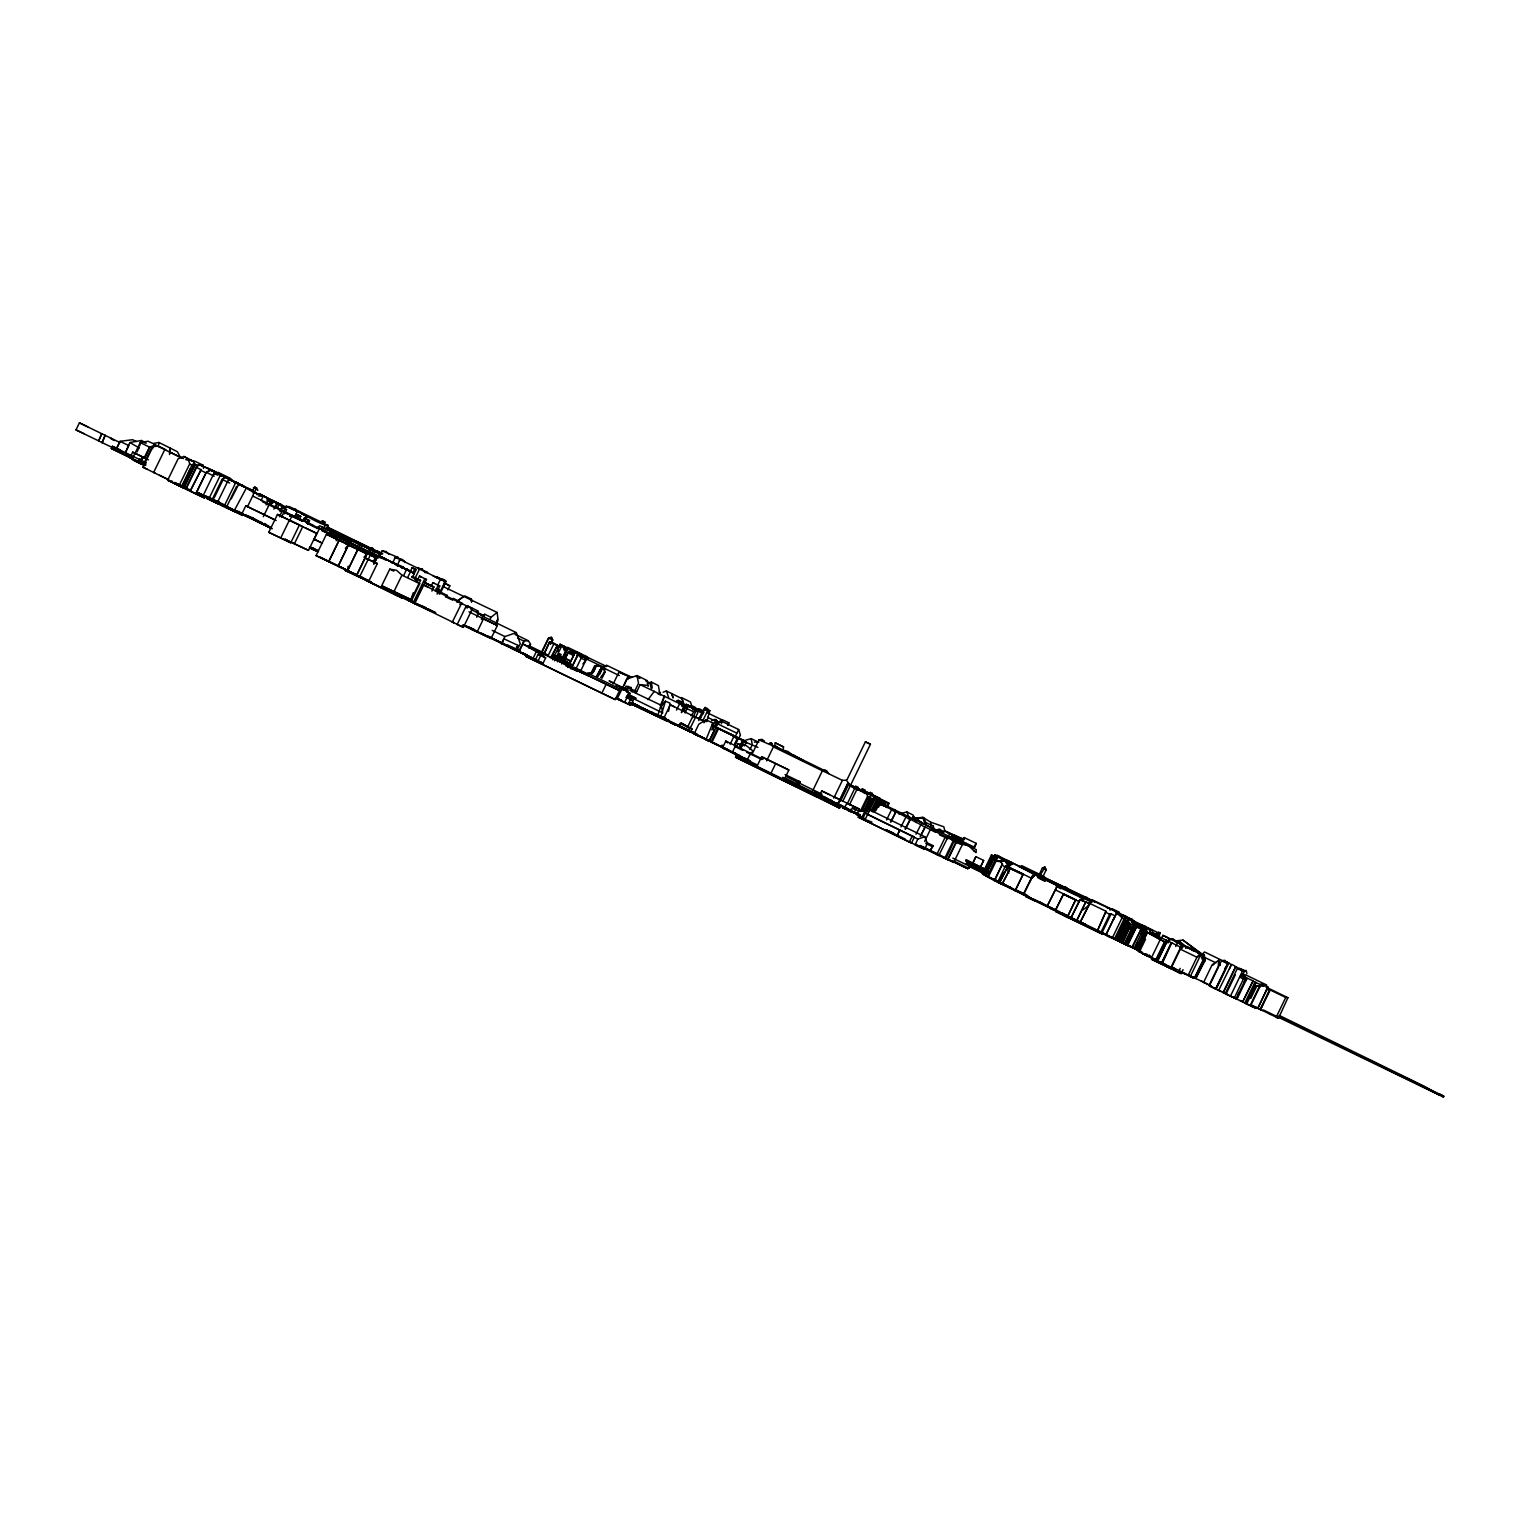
<?xml version="1.0" encoding="UTF-8"?>
<svg xmlns="http://www.w3.org/2000/svg" width="1520" height="1520" viewBox="0 0 1520 1520"><rect width="100%" height="100%" fill="white"/><g stroke="black" fill="none" stroke-linecap="round" stroke-linejoin="round"><path stroke-width="1.5" d="M622.82 689.396L627.209 690.802A2.907 1.254 21.6 0 1 627.019 691.068L627.228 690.669M169.689 452.637L169.784 447.868L158.954 442.491L152.969 443.517L148.105 441.237L140.239 442.605L131.993 459.515L144.742 465.747M1127.422 940.709L1127.308 945.326L1128.999 945.991M559.303 657.818L559.417 653.733L561.184 654.588M169.537 454.575L169.784 447.868L177.403 451.763L180.158 456.931L183.502 458.584M1202.814 959.424L1202.985 954.066L1199.299 953.23L1202.966 960.488L1194.53 977.892L1204.695 959.329L1205.037 960.507L1195.518 978.291M1243.474 978.994L1243.626 974.662L1242.182 973.978L1239.655 977.113L1243.474 978.994L1246.761 978.804L1236.976 999.172L1236.045 998.754L1245.507 979.469L1243.911 978.101L1234.316 997.918L1236.938 999.115L1238.781 992.807M356.402 546.079L349.315 542.678L351.918 540.398L363.717 546.003L328.225 527.782M1137.625 925.205L1137.283 924.768M1007.57 863.968L1007.836 860.491L1007.703 863.113M1242.03 976.486L1242.182 973.978M370.652 553.356L370.937 548.777L362.273 544.426M1218.66 960.374L1218.261 966.454L1209.236 985.074L1203.631 982.338L1212.162 964.725L1218.66 960.374L1220.237 965.447M707.978 710.961L707.845 708.795L705.109 707.446L700.359 718.979M1035.139 874.931L1009.755 861.536M857.717 789.716L857.926 787.322L855.779 786.277L847.362 803.624M721.506 723.672L721.924 719.834L707.37 712.785M1089.384 903.469L1080.169 899.859L1070.897 918.023L1079.789 899.688L1089.384 903.469L1080.15 922.526L1083.57 924.065L1079.998 922.45L1092.006 899.688L1117.371 911.981L1117.105 914.28M862.41 790.267L864.766 791.407L865.184 793.649M715.635 723.634L715.939 721.392L707.541 717.326M557.935 651.662L558.505 647.406L561.545 645.278L563.217 645.962L559.778 644.822L561.545 645.278M165.205 449.388L158.403 446.101L158.954 442.491M975.897 852.587L976.315 849.68L962.825 843.087L964.839 844.075M351.443 572.375L347.453 570.551L348.175 566.162M594.358 670.244L594.738 665.665L590.976 673.379M668.553 711.303L670.073 703.228L665.437 701.176L660.402 707.446M774.706 745.731L775.238 742.824L783.617 746.89L783.066 749.778M1010.648 865.602L1011.18 862.961M1199.926 953.781L1198.9 958.664L1190.464 976.087L1188.26 975.099L1196.924 957.239L1199.926 953.781L1183.396 945.782L1180.318 949.164L1171.692 966.986L1190.464 976.087M1011.047 862.657L1010.819 863.683L1009.983 861.821L1000.445 857.375M1158.905 937.517L1160.083 932.653L1155.295 933.736L1152.863 932.539L1151.818 929.955L1144.598 927.371M665.437 701.176L660.63 717.174L657.609 715.749L661.181 705.28L629.983 690.403L630.914 687.42L623.903 689.7M953.724 834.917L953.192 836.893L974.795 847.4L976.163 843.353L964.25 837.577L963.604 839.914L953.724 834.917L951.691 839.116M392.065 562.02L395.808 563.73M212.078 499.757L222.034 479.351L225.093 477.261L238.545 483.417L235.866 482.277M706.173 710.068L706.477 708.985L709.84 710.619L706.743 721.715M1287.915 997.728L1278.472 1018.286L1276.154 1017.279L1285.749 997.462L1287.915 997.728L1266.008 987.088M661.428 706.173L664.544 695.685L660.307 705.641M712.785 723.026L705.983 739.727L709.023 741.152L713.735 731.462L712.785 723.026L706.002 719.796L698.801 724.204L694.108 733.894L709.023 741.152M576.84 656.602L577.771 653.581L573.933 651.206L568.309 652.422L575.168 652.422L578.151 653.885L574.522 652.84L576.232 651.776L581.229 654.227L583.072 657.324M990.717 865.146L995.22 854.848L1008.482 861.384M139.65 445.949L141.379 440.496L143.887 441.731M1127.764 945.478L994.46 880.631L1002.421 863.949L1000.388 861.631L996.018 861.156L1004.549 860.244L1009.109 865.583M855.019 788.576L855.779 786.277M413.25 592.781L410.286 601.445L420.546 580.374L412.452 576.441M1201.693 955.016L1202.225 953.667M1266.426 990.489L1267.851 986.879L1262.398 984.162L1259.149 986.955L1250.561 1004.682L1278.472 1018.286M1194.036 951.083L1194.606 949.677C1189.476 945.421 1192.288 953.192 1194.606 949.677M624.397 684.874L626.81 679.022L637.051 675.545L647.14 680.542L648.204 686.318M1141.007 934.458L1142.698 930.392L1145.092 930.962L1145.909 933.223L1137.796 949.981L1131.944 947.302L1141.577 928.264L1134.794 924.958M1026.817 896.097L1028.375 896.667L985.435 875.463L995.22 854.848M231.154 498.921L238.849 484.044L245.005 486.761L228.646 479.408L217.436 502.417M1229.566 968.601L1231.371 964.573C1231.504 963.509 1239.921 969.893 1244.728 970.843L1246.134 970.425L1246.894 973.617M1197.874 953.059L1198.406 951.919M728.859 722.855L727.795 725.154L728.859 722.855L723.387 720.176L720.784 721.753M1113.134 920.246L1117.371 911.981M305.121 520.353L306.983 516.382L298.718 511.993M1079.295 901.664L1063.297 894.14L1055.393 910.442L1063.772 893.893L1075.723 899.726L1067.648 916.408L1075.723 899.726M1079.352 897.028L1083.627 898.928L1079.409 896.895M1105.99 911.259L1097.345 930.981L1105.99 911.259L1089.327 903.165M1111.139 913.919L1109.695 914.299L1100.803 932.653L1101.829 933.147L1111.139 913.919L1115.129 915.952L1105.838 935.123L1108.08 935.921L1104.66 934.344M1105.781 935.104L1116.554 912.874L1125.617 920.816L1116.269 940.101L1107.985 936.168M1112.184 938.239L1122.52 916.902L1122.235 914.603L1126.206 916.617L1128.6 922.982L1119.594 941.564L1118.701 941.127M1114.331 939.189L1124.249 918.726M1115.129 939.588L1124.724 919.79M1115.737 939.835L1125.37 919.98L1128.163 923.419L1119.404 941.507L1116.269 940.101M1117.428 940.595L1126.776 921.272M1127.346 922.564L1118.378 941.051L1120.05 941.754M1128.6 922.982L1119.404 941.507M1130.5 929.062L1133.179 925.243L1131.811 920.398L1127.688 918.365L1129.113 923.381L1120.05 942.058L1124.724 944.167L1134.547 923.894L1133.54 920.531L1115.528 911.81M1121.57 942.742L1130.519 924.008L1129.113 923.381M1121.798 942.856L1130.557 924.179M1124.135 943.901L1134.091 923.343L1131.089 921.899M1134.547 923.894L1135.098 925.11L1125.636 944.604L1127.365 945.269L1136.58 926.725L1127.517 945.421L1125.94 944.718L1135.44 925.11L1136.466 926.44L1133.54 920.531M1126.776 944.984L1135.44 925.11M1132.286 947.454L1141.577 928.264M1142.698 930.392L1143.705 930.886L1144.883 928.454L1143.135 926.364L1123.109 916.408M1138.271 942.723L1135.326 948.822L1136.504 949.411L1145.187 931.494L1142.945 929.879L1134.053 948.252L1136.504 949.411M1135.554 948.974L1144.237 931.019L1142.964 929.898L1143.933 930.43M1136.238 949.24L1145.092 930.962M1144.104 937.992L1138.024 950.57L1139.012 951.026M1138.423 950.266L1137.302 949.715L1138.423 950.266L1146.536 933.489L1146.099 931.532L1147.049 931.931L1145.472 926.611L1133.103 922.431L1134.129 922.944M1166.809 940.462L1157.005 960.678L1173.706 968.696L1138.385 951.33L1147.505 932.501L1164.529 941.754L1155.846 959.709L1151.457 957.733L1160.216 939.645L1147.505 932.501M1138.385 951.33L1139.449 951.824L1145.51 939.284M1150.754 933.337L1154.231 935.94L1155.295 933.736M1160.957 939.322L1162.876 935.351L1192.668 949.829L1189.875 948.442M1156.169 960.336L1165.992 940.063L1167.455 940.785L1157.67 960.963L1142.717 953.743L1144.655 954.617M1157.48 960.906L1167.284 940.69M1167.759 942.628L1169.678 938.657L1168.139 942.818M1161.641 962.939L1171.445 942.704L1161.641 962.939L1163.37 963.642M1162.363 963.281L1171.654 942.837M1174.542 941.032L1182.959 940.101L1201.028 953.249M1175.739 946.504L1177.677 942.533M1179.9 948.518L1182.028 944.642L1170.913 967.461M1185.733 948.442L1186.759 946.333L1191.395 948.708M1180.204 968.373L1178.285 972.363L1181.135 973.636L1183.054 969.665M1194.72 977.949L1203.631 959.557L1204.733 960.317L1195.936 978.481L1194.72 977.949L1195.936 978.481M1253.411 1007.171L1209.331 985.834L1221.491 960.735L1223.942 960.507L1228.73 963.072L1216.133 989.083L1213.872 988L1215.696 988.912L1228.065 963.376L1226.336 962.274L1228.73 963.072M1221.282 991.477L1218.679 990.356L1231.371 964.573L1223.942 960.507M1228.065 963.376L1215.696 988.912M1235.513 966.853L1223.087 992.522L1232.112 996.892M1223.315 992.617L1235.855 966.739M1239.598 968.468L1240.909 969.304L1237.356 968.544L1225.215 993.605L1228.407 995.106L1227.02 994.422M1226.07 993.985L1235.361 974.776M1235.019 998.184L1230.44 996.151L1242.524 971.052L1244.804 970.691L1241.821 976.847M1242.638 1001.908L1253.05 980.894L1242.638 1001.908L1243.569 1002.364M1264.013 986.138L1254.912 982.148L1244.823 1002.991L1251.644 1006.164M1245.773 1003.447L1255.919 982.471M1245.982 1003.542L1256.204 982.395M1262.189 984.808L1261.296 983.706L1263.842 985.644L1255.501 985.758L1246.685 1003.96L1248.585 1004.834M1250.789 998.393L1256.679 986.214L1255.501 985.758M1260.954 1007.456L1269.941 990.261L1260.555 1009.66L1250.941 1005.1L1260.878 984.561L1258.237 986.043M1257.743 1008.425L1267.186 988.912L1269.941 990.261M289.579 516.002L290.016 515.09L300.466 520.144M323.323 529.15L325.242 525.179L328.301 525.483L326.287 529.587M316.046 555.598L326.439 534.242L367.099 554.002L356.877 575.035L316.046 555.598L344.679 569.088M327.921 534.565L328.453 533.52L327.541 534.375M330.961 536.123L332.994 531.981L334.21 532.741M334.951 538.061L336.965 533.9L338.2 534.679M336.224 540.702L338.143 536.769L382.584 558.353L356.877 545.927M328.567 561.716L338.979 540.322L342.095 541.671M328.738 561.792L339.131 540.417M340.784 540.949L342.798 536.807L347.32 539.011M347.453 570.551L338.124 566.257L348.403 544.92L345.363 548.226M338.181 566.143L348.517 544.92M358.169 546.972L360.791 544.692L363.318 545.813M363.926 557.213L366.947 553.926L356.706 574.959L347.491 570.722L357.732 549.423M347.567 570.76L357.903 549.537L360.696 550.753M360.544 548.131L363.356 545.091M367.669 553.128L370.937 548.777M376.048 552.805L374.205 551.912L372.989 548.511L371.982 548.017L371.089 549.822L375.858 552.14L355.718 542.241M373.236 561.754L375.307 557.479L370.329 555.066L359.746 576.536L368.942 580.773L377.34 563.54L365.218 557.878M373.654 563.844L378.005 555.788M374.015 564.015L378.252 555.275L414.333 573.648L406.771 569.012L403.693 575.415M378.252 555.275L393.395 563.255M378.689 557.973L382.147 550.886L385.985 551.494L388.949 554.325M392.255 563.293L391.438 561.564M381.691 585.751L389.766 569.164L396.549 570.304L401.945 575.168L419.71 583.699L411.806 599.982L381.691 585.751L411.806 599.982M392.863 562.4L395.352 557.289L398.373 557.498L382.147 550.886M397.537 564.623L400.007 559.531L402.99 559.778L395.352 557.289L394.801 558.448M402.458 567.682L403.864 567.549M393.889 591.717L401.945 575.168M407.645 570.171L406.752 569.107L410.305 571.482M410.229 571.653L412.129 567.739L416.081 569.677L412.338 577.733M407.759 577.334L410.837 570.988M412.832 572.926L414.751 569.012L416.081 569.677M415.169 578.075L419.558 569.031L422.351 569.145L423.966 571.273M414.713 603.573L426.436 579.481L419.463 576.08L417.677 579.785L412.053 577.068M425.087 572.641L427.633 572.432L424.213 571.121L425.505 571.767M425.98 572.261L424.099 571.349L426.227 571.748M413.934 603.345L422.997 584.706L428.013 587.138M425.182 583.433L431.11 586.321L432.858 582.654L439.755 585.998L436.848 591.945M431.889 591.109L433.903 586.967L424.08 582.198M437.57 585.314L440.553 579.177L443.365 579.31L445.113 581.495L399.988 559.569M435.309 591.185L438.197 585.238L439.755 585.998M437.076 594.092L439.299 589.532L436.601 588.696M439.09 593.883L445.322 581.115L436.753 576.973L446.044 581.476L439.926 594.016M447.849 589.893L449.844 585.827L446.538 584.136M446.348 597.17L447.203 595.403L439.983 591.869M452.542 600.191L453.378 598.462L457.843 600.628L463.638 596.467L457.634 601.027L461.738 603.003L452.314 622.117L453.587 622.744M456.988 602.357L457.843 600.628M467.153 608.057L468.084 606.157L478.458 611.192L476.615 612.655L482.923 615.733L484.766 614.289L490.998 617.31L497.116 612.446L442.738 586.34M472.435 608.722L466.298 605.758L457.178 624.492L463.372 627.342L472.435 608.722L422.997 584.706M476.729 617.215L478.648 613.263L483.322 615.505L481.403 619.438M483.854 616.189L484.766 614.289M476.995 632.187L483.474 618.887L497.363 625.518L491.017 638.59L462.479 625.1M490.067 619.21L490.998 617.31M496.394 622.25L497.971 619.02L497.116 612.446M496.242 624.777L497.629 619.381M516.705 650.883L520.277 643.777L516.325 632.643L504.887 636.557L501.467 643.606L516.914 650.674M501.999 643.853L503.823 638.78L517.997 645.392L515.679 650.142M511.879 648.66L531.183 657.4L463.486 625.062M515.166 649.876L517.997 645.392M528.808 648.052L530.651 644.271L528.333 640.737L523.925 641.06L519.308 650.579M524.191 641.193L518.966 651.871L526.243 655.196M521.949 652.859L524.495 654.702L521.474 652.764M529.53 645.886L529.815 644.86M527.687 656.298L531.183 657.4M531.297 647.9L522.804 643.986L536.313 651.662L532.912 658.673L543.077 663.214L545.661 657.875L543.077 656.621M538.08 654.284L535.477 659.642L538.099 660.934L540.702 655.576L538.08 654.284L545.661 657.875M540.797 653.771L548.473 638.001L551.418 637.336L552.729 640.072L550.81 644.005M542.089 651.947L548.796 638.153L551.418 637.355L552.729 640.072L548.796 638.153M543.552 654.379L549.613 641.953L552.976 642.713L557.46 645.183L551.912 656.602M544.958 652.498L549.613 641.953M550.468 643.834L552.387 639.901M547.751 656.431L553.907 643.777M550.487 657.78L557.46 645.183M553.261 656.089C558.296 654.873 565.573 662.549 571.102 664.259L570.627 665.247L553.261 656.089L570.627 665.247M552.482 659.813L560.063 644.195L567.644 649.059L563.521 657.552M554.515 660.839L561.811 645.81L565.687 650.902L561.659 659.186M557.365 661.808L560.196 655.994L570.456 660.991L560.196 655.994M559.132 658.939L559.607 657.97L564.737 660.212L571.102 664.259M560.063 644.195L565.022 647.824L563.958 649.99L565.687 650.902M561.051 660.231L561.526 659.243M562.438 659.414L567.492 649.021L563.502 645.772L567.644 649.059M562.723 660.649L563.217 659.661M561.716 663.993L564.547 658.16M564.908 658.293L568.613 651.795L574.161 654.474L567.625 666.786M564.3 660.649L568.613 651.795M566.276 662.815L566.751 661.808M567.853 667.451L575.168 652.422L573.933 651.206M570.874 668.857L578.341 653.486L576.232 651.776M571.349 668.515L578.075 654.664L584.687 657.191L585.789 660.421L580.887 670.491M575.263 670.301L581.153 658.179L578.075 654.664L584.687 657.191M591.413 673.569L595.156 665.855M592.382 673.607L596.315 665.532L600.419 665.95L594.738 665.665M593.693 671.745L596.315 665.532M596.505 676.21L601.863 667.033L598.557 672.486M597.246 676.552L602.091 666.539L606.632 666.501L587.271 657.134L582.692 657.134M598.12 676.248L601.92 668.439L604.238 668.42L604.922 672.22L602.072 678.11M599.583 674.557L602.946 667.641L606.499 665.19L631.123 677.103M601.502 677.806L604.371 671.897L604.238 668.42M601.692 693.462L606.119 684.361L619.533 690.631L615.182 699.58L525.673 656.355L526.908 656.925M613.244 683.848L618.944 672.125L629.299 676.533L618.944 672.125M621.661 689.719L617.139 699.01L624.587 702.411L629.071 693.196L626.601 689.092L621.661 689.719L587.423 673.056L592.515 672.505M622.668 687.572L628.026 676.514M624.074 689.985L625.822 686.394L628.805 686.489L631.294 689.168M628.14 694.26L626.791 697.034L632.947 700.72L630.724 705.318L616.151 698.212L630.724 705.318M627.722 697.965L629.983 693.31L626.658 691.657M628.273 704.045L630.743 698.972M634.562 691.429L638.514 683.316L637.051 675.545M636.082 693.006L640.129 684.665L647.957 685.425M628.558 696.141L635.284 699.295L635.816 698.174L627.931 694.222M658.958 693.424L660.554 694.583L657.989 693.918M674.424 706.819L670.282 704.824L663.613 718.542L671.308 722.228M665.171 718.067L655.937 714.628M666.368 718.694L643.663 708.567L645.525 709.46M668.724 719.796L665.931 719.587M676.533 710.087L679.611 703.741L678.186 699.998M681.302 712.386L684.342 706.135L679.535 700.72M681.644 712.614L683.905 706.591L683.601 710.524L685.349 711.398L681.91 702.24L676.666 700.606M683.145 711.075L685.007 707.237L680.675 701.784L687.154 708.301L685.14 712.994M688.902 706.876L689.32 706.021L686.071 707.693L688.218 705.831L696.312 710.448L688.218 705.831M678.585 726.199L681.169 722.988L692.018 729.049L690.555 732.032L678.585 726.199L690.954 732.127L687.857 730.645M691.011 715.787L695.609 709.422M687.287 727.681L693.025 715.882L695.552 717.098M692.797 717.668L696.768 709.498L686.318 704.387L696.768 709.498L697.718 712.994L689.833 728.878M687.781 730.721L690.403 727.51M698.516 719.302L705.109 707.446M698.744 720.575L704.235 709.251L706.477 708.985M703.019 720.309L707.598 710.866L709.84 710.619M711.778 729.904L713.716 725.914M713.621 727.795L716.832 721.202L715.084 719.416L711.664 720.689M715.312 726.978L717.858 721.715L715.084 719.416M709.308 740.981L717.744 723.9L721.278 721.088L738.663 729.524L740.411 735.11M718.485 728.783L711.835 742.482L716.756 744.667M757.53 765.111L722.475 747.935L725.819 741.038L762.926 759.316M730.626 734.084L733.723 736.44L732.26 734.863M730.189 744.173L733.989 736.307L738.359 738.416L734.559 746.244M736.345 738.055L734.901 737.352L738.663 729.524M734.749 743.698L737.542 737.96M735.148 743.907L737.941 738.15M738.435 739.195L740.411 735.148M735.547 745.674L736.554 746.795L735.509 745.769L732.146 752.685L749.322 760.513M736.022 747.555L737.827 743.85L746.035 745.427L753.445 751.317M739.898 746.149L742.672 740.43L715.958 727.301L719.226 729.239L717.649 728.479M740.278 746.339L743.052 740.62L746.168 742.121L744.325 745.921M742.254 744.933L744.097 741.133M740.582 748.923L742.748 744.819M749.987 749.512L752.324 744.705L751.146 738.625L742.786 741.019M746.757 759.582L748.885 760.703M750.595 753.027L747.194 760.038L749.873 761.292M748.03 760.304L710.961 741.836L717.535 728.27L738.359 738.416M750.785 754.623L752.742 750.975M752.21 753.844L758.993 739.898L762.014 739.328L764.446 741.171M756.732 766.821L761.634 756.751L774.82 763.116L788.842 769.994L783.94 780.121L756.732 766.821L783.94 780.121M766.612 760.874L773.414 746.89L776.454 746.32L779.209 748.866M770.716 773.794L775.637 763.629L761.634 756.751M800.109 781.85L797.848 780.805L796.347 783.883L798.627 784.928L800.109 781.85L785.08 774.554M825.398 770.146L822.377 770.792L811.68 792.832L817.494 795.473M828.856 799.444L814.511 792.262L828.913 799.311M815.822 793.041L814.435 792.395M817.627 795.891L840.123 806.987L839.572 808.146L782.382 778.62M829.521 794.618L821.731 790.951L819.451 795.644L827.26 799.254M833.777 798.133L842.403 780.368L846.336 780.14L848.958 783.75L840.465 801.268M847.115 779.532L865.412 741.817L870.447 744.268L842.992 800.831M848.046 782.667L837.406 804.631L838.565 805.182M837.691 804.764L848.35 782.819M842.897 807.918L844.569 806.493L845.006 808.887L842.897 807.918L850.649 811.661L852.416 808.013L859.902 811.566M849.452 804.802L857.926 787.322M863.968 793.06L865.241 790.191L862.429 788.823L861.612 790.514L859.332 790.324L856.368 788.918M865.412 818.919L856.881 814.739L858.971 810.426L868.889 811.756M860.833 810.255L867.54 796.442L866.495 791.73L856.957 789.336L858.439 790.077M868.794 793.915L870.105 794.257M866.723 793.82L869.402 794.2L870.276 792.414L872.366 793.44L870.903 796.461M862.049 810.711L868.889 796.613L867.54 796.442M863.607 811.3L869.668 798.817L868.889 796.613M864.367 811.699L870.295 797.582L873.088 800.641L869.098 808.868M863.132 817.798L861.992 817.209L864.766 811.471L866.229 811.395L862.448 819.185L911.449 843.144L914.394 837.064L865.374 813.162M865.906 810.198L871.644 798.38M867.217 810.445L872.252 800.09M868.205 808.868L872.974 799.045L874.456 799.805L873.43 795.15L867.749 793.725M868.756 811.547L875.482 797.696L873.012 794.903L866.229 793.516M864.747 820.306L868.851 811.718M873.829 796.309L889.01 803.339L886.977 807.557M870.998 810.768L876.983 798.437L875.482 797.696M872.119 811.509L877.99 799.406L876.983 798.437M872.917 811.889L878.294 799.064L881.41 801.154L878.503 807.158M874.551 809.932L879.529 799.691M874.418 811.604L877.154 805.942L883.253 804.251L963.699 843.505M875.786 810.787L880.821 800.337L882.322 801.078L879.871 798.285L866.495 791.73M880.346 805.144L882.721 800.242L871.587 794.846L878.351 798.19M882.056 805.163L884.108 800.926L882.721 800.242M883.12 805.676L885.172 801.439L884.108 800.926M884.051 806.132L885.248 801.496L888.573 803.13L886.521 807.348M884.431 806.322L886.483 802.104M885.818 807.006L888.573 803.13M886.616 819.869L891.594 809.609L881.676 804.46M890.568 821.807L895.907 811.851L905.958 817.019L900.98 826.88M890.986 821.997L895.907 811.851M905.046 828.875L910.309 819.242L920.854 824.733L916.009 834.214M905.521 829.103L910.309 819.242M909.283 842.156L912.247 836.057L914.394 837.064M924.882 836.779L917.871 839.04L915.021 844.892L924.578 849.262L927.39 843.486L924.882 836.779L868.319 809.191L862.885 810.768M920.208 836.266L925.205 826.918L935.465 832.219M920.588 836.437L925.205 826.918M924.597 841.453L930.544 829.217L960.279 843.733A15.979 7.904 17.4 0 1 958.721 843.467M933.223 845.709L930.221 850.383L933.223 845.709L926.307 842.346M956.517 836.741L944.585 830.794L949.582 833.758L938.828 855.551L915.572 844.17M949.62 836.893L955.586 836.703M949.848 837.007L951.52 836.304L950.912 837.52M952.774 838.432L953.895 836.114M953.002 838.527L954.484 836.323M944.756 858.268L953.572 840.123L945.516 836.532L936.776 854.544L953.724 862.391L962.426 844.455L954.522 840.94M947.473 859.522L956.574 840.75L954.693 839.838L945.896 858.724M956.669 841.662L947.91 859.731L942.723 857.28M961.343 838.812C940.538 829.863 965.732 840.351 960.013 838.717M966.188 859.921L965.675 861.004L985.549 870.789L969.076 862.752L969.589 861.688L966.188 859.921L986.081 869.725L969.589 861.688M966.473 863.303L966.986 862.239L989.501 872.385L988.988 873.449L966.473 863.303L988.988 873.449M969.646 864.861L970.159 863.797M969.798 866.419L968.734 868.243L969.798 866.419L952.831 858.135M971.85 864.918L975.859 856.653L983.649 860.434L979.64 868.718L977.094 867.464M972.154 865.089L975.859 856.653M983.345 869.934L983.877 868.851M1000.445 883.253L982.376 873.658L991.42 855.019L992.864 855.665L984.732 872.461M984.371 875.159L994.84 854.943M995.049 855.057L985.435 875.463M1007.475 861.232L997.31 855.399L987.088 876.489L994.46 880.631L1002.421 863.949M988.171 877.306L998.545 855.95M1023.264 874L1015.151 890.739L1023.264 874L1005.423 866.115L997.633 882.189L1005.328 885.818M998.621 882.645L1003.447 872.689M1002.174 864.728L1004.834 867.312L1006.772 865.792M1007.912 866.495L999.305 883.006L1007.912 866.495L1010.553 867.825L1002.003 884.317L1009.527 869.915M1023.511 894.824L1031.643 878.18L1035.177 874.874L1091.911 902.367M1038.768 874.855L1033.011 871.891L1038.768 874.855L1038.198 876.052L1041.865 875.653L1042.131 879.149M1039.262 874.475L1042.359 868.072L1044.658 866.989L1046.159 869.896L1043.062 876.299M1040.25 874.931L1045.133 867.236M116.679 449.654L76 429.894L79.439 422.845L87.761 426.854M110.428 438.349L114.475 440.515L110.542 437.95M145.293 465.082L111.302 448.514L112.385 446.272L120.175 449.958M116.128 449.464L120.004 441.313L132.601 439.717L136.325 441.522M116.109 449.483L119.567 442.396M125.894 451.706L128.858 445.607L120.061 441.37M145.787 465.348L130.017 457.653L132.715 452.143L146.262 458.641M136.99 451.953L139.08 447.754M138.643 461.586L139.84 459.135L141.246 459.819L138.928 461.738M142.614 456.874L139.954 462.346L130.017 457.653M141.702 462.498L145.806 464.322M144.324 457.672L149.492 447.089L153.482 446.671M144.647 457.824L149.796 447.241L158.46 445.93M151.202 448.362L143.507 464.17L140.391 462.707L143.07 457.197L146.186 458.679M168.606 479.807L142.918 467.191L154.014 444.429L182.096 458.109M190.209 468.73L181.374 486.875L183.369 487.806L194.104 465.766L192.166 464.683L181.963 487.16L167.656 480.244L178.106 458.793L183.882 456.456L193.952 461.719L194.997 465.519L183.996 488.091L182.951 487.597L193.933 465.025L194.997 465.519M179.037 485.792L189.696 463.942L188.176 458.85L183.882 456.456M199.386 464.664L214.833 471.485L199.386 464.664L196.156 467.343L185.649 488.908L192.945 492.328M203.49 468.445L203.167 465.234L197.562 465.367L186.01 489.079L174.211 483.303M167.656 480.244L204.725 498.104L190.171 491.131L201.115 469.661L196.156 467.343M201.115 469.661L190.171 491.131M195.7 493.829L205.922 472.853L210.121 469.851M247.456 506.768L253.46 494.437L253.099 490.675L246.506 487.749L234.251 510.625L196.783 492.043L206.378 472.359L210.729 470.231L230.603 479.427L210.729 470.231M224.447 505.742L203.281 495.292L213.902 473.499L224.656 476.425L214.092 498.085M209.171 498.161L220.723 474.468M235.999 482.03L224.352 505.818L226.974 506.939M236.626 486.362L226.613 506.882L233.605 510.188M251.503 491.492L254.942 487.046L257.659 490.105L254.942 487.046M273.79 519.213L245.784 505.78L241.813 513.912L265.335 525.046M253.783 493.468L255.835 489.231M261.117 500.422L263.074 496.394L251.427 490.599M266.095 504.868L268.147 500.631L272.726 502.854L268.147 500.631M268.337 505.97L270.408 501.733M263.302 516.724L269.439 504.127L285.209 511.879M271.377 502.246L272.289 500.365L281.01 504.564L276.773 503.291L273.923 509.162M275.614 507.566L277.514 503.652L287.014 507.338M277.305 508.193L279.224 504.26L281.713 504.773M291.061 521.018L299.383 525.065L290.757 542.792L268.774 532.304L277.476 514.425L302.746 526.642L294.367 543.837L291.042 542.203M280.326 509.77L282.72 505.951L280.003 511.575M279.414 516.743L282.454 510.492M284.088 510.283L286.007 506.331C299.649 510.72 311.467 520.296 325.242 525.179M281.447 517.256L284.278 511.423L325.755 531.525L319.466 528.466M284.506 513.893L286.558 509.675L282.074 507.319L286.558 509.675M289.902 516.154L290.339 515.242L294.804 517.066M280.649 538.099L289.37 520.22L316.768 533.425L308.503 550.392L294.367 543.837M289.446 521.132L292.296 515.28L301.207 519.631M294.348 517.579L297.236 511.613M295.317 517.617L290.358 515.204L294.69 517.332L296.21 514.197L300.751 516.42L299.25 519.498L301.929 520.847L299.25 519.498M296.97 518.396L298.281 519.061L296.951 518.434L298.471 515.299M302.746 521.208L304.247 518.13L309.51 520.676L307.99 523.773L306.679 523.127L308.199 520.03L309.51 520.676M307.211 523.412L308.446 523.887M312.436 525.825L313.69 526.528M313.747 540.227L319.58 528.257L339.777 538.061M1267.851 986.879L1257.838 1008.216M399.456 560.671L400.102 559.569M973.617 847.4L976.163 843.353M917.7 818.539L923.837 817.817L912.532 818.482L922.849 817.323L930.639 822.13L943.863 826.823L944.832 830.927L944.129 832.029L940.006 829.597M1157.499 936.605L1160.083 932.653M1158.791 932.026L1156.15 935.978L1158.677 933.014L1132.533 920.36M703.95 722.76L706.002 719.796M1201.161 966.074L1205.037 960.507L1204.296 954.712L1202.985 954.066M962.597 839.914L964.25 837.577M1224.664 968.601L1228.673 963.186M555.351 659.129L559.417 653.733M564.718 653.068L567.511 649.363L564.034 647.33L576.327 653.277M648.014 699.637L654.36 691.258M242.668 485.735L243.903 486.761L235.771 482.695M304.209 519.916L307.287 516.534L305.349 520.524L307.23 516.572L301.853 513.912M1243.854 982.395L1246.761 978.804L1243.626 974.662M582.882 663.974L585.789 660.421L581.153 658.179M1008.406 861.232L1007 862.923L1008.767 861.099M600.609 677.388L604.922 672.22M1009.147 862.79L1009.983 861.821M1063.734 893.988L1055.583 889.979M1259.605 987.183L1262.398 984.162M869.953 795.986L872.366 793.44M685.862 708.13L687.61 706.363M1201.674 954.826L1204.562 951.976L1225.025 961.875M905.958 817.019L909.606 819.47M1035.158 874.836L1031.529 878.275L1006.658 866.039L1011.902 863.569M712.367 724.736L715.939 721.392M860.662 790.438L862.429 788.823M366.415 547.485L380.589 554.306L378.157 553.071M347.643 542.887L350.246 540.759M376.067 551.342L372.951 553.945L370.595 553.451M316.635 528.2L319.694 525.749L343.444 537.111M891.594 809.609L895.261 812.098M988.152 876.736L992.066 878.389M459.819 604.466L461.738 603.003M1082.012 898.757L1084.558 896.838L1087.237 897.579L1087.75 899.365L1042.207 877.268L1038.274 877.743M466.184 607.582L468.084 606.157M868.11 794.01L870.276 792.414M920.854 824.733L924.616 827.184M1009.109 863.075L1010.591 861.973L1012.377 864.386L1011.047 862.999M1082.525 910.081L1088.149 906.034M447.203 595.403L445.417 596.676L451.554 599.678L453.378 598.462M721.924 719.834L717.212 723.045M579.595 655.215L581.571 656.184L579.918 655.025L581.229 654.227M783.427 746.985L775.238 742.824M1212.808 965.086L1213.967 964.383M771.609 743.109L769.329 743.508L771.267 742.938L772.426 745.028L771.267 742.938M659.737 694.754L660.706 694.279M207.518 468.255L217.113 473.062M995.277 857.394L991.154 858.173L996.759 856.71M1169.355 940.234L1172.528 938.809L1183.814 946.808M558.505 647.406L562.096 645.43M1008.748 873.259L1006.886 866.476M663.138 692.227L666.387 690.954L682.119 698.706L684.817 707.085M939.341 834.746L948.024 838.698M417.829 567.53L419.786 568.48M716.11 719.929L711.721 720.366M622.459 688.674L619.381 686.793M574.522 652.84L576.08 652.251M647.33 683.544L651.358 682.062L658.407 685.577L659.395 691.6M416.461 579.823L417.886 579.329M899.365 813.485L901.056 812.934M940.823 832.238L944.832 830.927M256.785 487.958L253.422 487.54M294.652 509.751L296.723 510.758L294.12 509.485L295.811 509.39M899.023 814.188L906.775 811.889L913.178 815.119L916.104 822.472M1223.866 960.678L1224.987 960.374M256.747 494.589L259.844 493.924L271.244 500.118L271.491 503.766M627.779 677.445L632.434 677.198M771.761 745.655L772.92 745.427M141.379 440.496L129.884 442.491L124.887 453.739M758.993 739.898L779.323 748.638M1041.257 877.268L1044.525 876.717L1022.77 866.172L1019.217 866.742M692.721 708.795L695.533 708.377L703.969 712.424M1088.016 899.536L1095.711 902.272M1000.388 861.631L1005.993 860.89M1064.988 887.585L1061.15 888.06L1075.381 894.957M1178.133 941.564L1176.499 940.823M523.83 641.06L517.997 638.229M185.744 459.629L194.921 461.244L203.167 465.234M938.372 829.54C944.262 829.236 932.938 829.426 937.593 830.661M695.077 709.004L699.067 708.757L703.209 710.771M773.414 746.89L822.377 770.792L826.5 770.526L828.628 773.585M952.128 839.933L954.693 839.838M954.009 840.845L956.574 840.75M373.483 550.772L376.713 550.734L382.793 553.679M604.789 668.686L601.92 668.439M876.812 797.772L878.56 797.772M754.357 742.045L758.936 742.083M564.604 647.33L567.853 647.406L587.005 656.697L587.917 659.262M419.539 569.069L422.199 569.145L419.558 569.031M325.888 528.96L330.239 529.112L326.325 527.212M583.034 656.526L587.005 656.697M139.84 459.135L137.522 461.054L140.049 462.27M217.341 474.905L213.902 473.499M258.381 495.919L263.074 496.394M221.065 476.045L224.656 476.425M859.826 789.526L876.717 797.088M1173.649 940.177L1180.299 941.963L1188.013 948.309M1176.176 941.469L1180.299 941.963M1201.503 954.332L1204.296 954.712M734.901 737.352L739.081 738.435M329.878 532.342L335.483 533.178L341.373 536.085L342.057 534.66L336.224 535.268M338.466 535.838L333.849 532.475L343.311 537.073L341.487 536.769M874.114 796.461L876.793 796.917M873.145 796.917L879.871 798.285M1064.76 887.414L1066.755 887.832M676.628 701.062L681.91 702.24M144.495 442.795L146.243 443.194M431.11 586.321L433.903 586.967L424.802 582.578M384.712 558.296L377.663 555.617M1023.359 866.704L1019.597 866.685L1032.023 872.708L1021.25 866.039L1032.555 872.822M396.549 565.383L403.237 567.017L394.877 563.996L398.487 566.162M331.569 530.936L332.766 531.221M1143.097 927.637L1151.818 929.955M779.817 749.265L787.873 751.45L794.276 756.2M793.421 754.908L803.13 760.608L796.518 757.074M1107.035 907.725L1109.6 908.409L1110.075 910.176M1120.411 915.002L1126.206 916.617M1135.497 923.799L1145.472 926.611M1140.209 926.117L1148.645 928.492L1151.552 934.287L1146.973 932.083L1144.047 926.193L1148.645 928.492M615.999 685.501L622.155 687.249M327.75 529.492L346.256 537.966M417.791 579.519L420.546 580.374M515.09 634.581L517.123 635.227M951.387 839.401L953.572 840.123M962.426 844.455L960.279 843.733L968.183 845.709M933.451 826.082L924.274 821.902L922.849 817.323M997.519 881.752L998.735 882.17M1443.81 1096.243L1278.7 1016.348M242.858 485.355L228.646 479.408M373.578 554.61L377.606 556.035M858.249 817.076L871.986 822.073M1239.883 1000.407L1242.581 1001.737M364.477 549.67L361.722 548.796M854.886 788.215L849.471 785.688M298.946 519.156L302.081 520.885L289.921 515.033M958.683 838.204L957.543 837.748L962.901 839.819L957.144 837.045M743.223 741.19L757.91 747.384M998.222 856.178L997.082 855.741L1021.06 867.008M964.535 839.439L947.359 832.162L962.312 839.819M282.245 505.856L285.988 507.623M1125.161 917.7L1131.811 920.398M1031.168 898.168L1005.176 884.963M1009.47 887.566L1013.327 889.2M201.305 465.272L203.262 466.089M232.731 480.966L238.45 483.379M365.085 558.182L377.34 563.54M331.759 531.924L334.077 532.931M1010.306 887.851L1028.166 896.724M354.692 541.614L351.918 540.398M1183.32 973.218L1180.755 971.983M1166.771 966.625L1169.336 967.784M1230.44 996.151L1235.19 998.108M1251.72 1006.43L1256.28 1008.425L1252.689 1006.677M245.252 486.875L253.099 490.675M1202.928 981.749L1201.161 980.894M1189.571 976.144L1193.808 978.234L1190.958 976.961M1205.949 983.383L1203.631 982.338M1209.331 985.834L1214.081 987.943M1250.941 1005.1L1256.622 1007.608M1139.449 951.824L1155.846 959.709M1209.236 985.074L1211.345 985.872M1095.065 929.746L1100.689 932.311M1163.617 963.604L1161.907 962.939M1191.319 976.201L1188.716 975.061L1211.459 986.062M1165.061 964.269L1166.011 964.687M1170.932 967.48L1172.908 968.411M1192.554 976.771L1194.169 977.474M1181.496 972.192L1185.543 974.187M1171.046 968.62L1172.072 969.076L1151.476 959.253L1181.135 973.636M1149.101 955.339L1150.07 955.776L1148.835 955.168M1171.692 966.986L1174.029 968.031M1147.6 955.928L1144.693 954.636M1239.636 968.373L1244.804 970.691M1090.676 927.808L1090.942 927.884M1126.035 944.167L1123.755 943.141L1126.586 944.433M1145.605 953.724L1147.201 954.446M1100.689 933.318L1055.602 911.487L1061.435 914.128M1101.696 933.85L1102.665 934.287L1059.041 913.045M340.689 536.37L342.475 536.674M858.914 814.207L860.092 814.739M1026.779 896.306L1023.131 894.653L1032.821 875.197L1029.667 882.094M1083.152 923.343L1086.268 924.749M1070.669 918.213L1077.186 921.158M1086.211 924.901L1074.507 919.296M1064.494 915.192L1067.325 916.465M1063.772 915.496L1070.308 918.441M1064.722 915.99L1069.909 918.327M1094.172 929.518L1101.012 932.71M1119.005 940.728L1105.534 934.249M1127.251 944.756L1129.398 945.839M1129.132 945.763L1133.369 947.739M1125.503 944.452L1130.272 946.618M1173.725 970.007L1177.905 972.04M452.314 622.117L453.435 622.63M528.067 657.476L615.182 699.58M1055.849 909.872L1057.084 910.423M1032.27 899.498L1025.753 896.534L1035.291 901.094M1054.082 909.416L1034.987 900.106M1054.766 909.72L1056.742 910.632M1061.378 912.703L1063.278 913.577L1061.188 912.76M1050.833 908.409L1054.975 910.29M1050.719 908.656L1054.861 910.537M1074.583 919.828L1077.243 921.044M1120.639 941.583L1122.786 942.438M1100.138 932.178L1104.47 934.268M1006.335 866.704L1023.093 874.342M644.024 710.011L648.109 711.93M858.686 814.739L859.902 815.309L854.373 812.858M1005.043 885.191L1006.373 885.799M1008.786 886.977L1013.27 889.295M1015.74 890.283L1019.407 891.955M1009.147 887.509L1012.947 889.257M1023.815 894.482L1027.957 896.249M1029.173 897.18L1031.016 898.016M1038.996 901.759L1041.827 903.051M1059.953 911.924L1032.555 898.624M1107.13 935.75L1111.519 937.764M390.488 592.268L391.59 592.762M470.953 629.09L475.665 631.237M400.197 596.999L401.546 597.626M419.007 605.663L413.117 602.832L424.859 578.702L426.436 579.481M425.41 608.399L430.635 610.793M394.459 594.358L402.42 598.139L399.95 596.885M839.23 805.391L811.927 792.338L860.396 815.803L850.801 811.319L853.993 812.877L855.608 809.571L852.416 808.013M997.139 881.201L999.4 882.208M897.18 835.848L901.55 837.919L891.917 833.283M921.804 847.229L936.985 854.202L920.683 846.203M1009.394 886.977L1011.446 887.908M1016.861 890.34L1015.93 889.903L1020.794 892.297M1023.397 893.551L1024.309 894.007M361.171 577.828L344.983 570.38L396.15 594.491L381.197 587.138M371.07 582.008L325.774 560.082M468.388 626.81L474.297 629.527M397.195 595.004L410.875 601.293L406.923 599.45M426.208 608L411.445 601.559L413.934 602.775M493.43 639.217L505.21 644.499M385.776 589.836L396.055 594.548M397.518 595.498L426.74 608.931M427.994 609.197L435.765 612.769L428.184 608.893M832.409 800.964L830.984 800.318L832.333 801.097M842.555 806.93L846.355 808.678M868.319 821.712L858.154 817.038L862.049 818.957M893.494 833.131L885.647 829.521L905.464 839.211M1130.709 924.483L1122.368 943.122L1131.222 924.331L1133.179 925.243M339.739 566.675L345.496 569.316M353.115 573.192L355.395 574.237M363.033 577.885L359.917 576.46L363.014 577.942M702.069 737.561L703.133 738.055M722.475 747.935L724.717 748.98M737.96 755.022L741.665 756.732M743.394 757.663L747.954 759.753M735.927 755.117L747.935 760.437M750.709 762.185L736.345 755.307M826.69 797.962L824.904 797.43L826.557 798.209M832.447 801.8L837.292 804.042M857.204 813.789L844.569 807.937L846.868 803.225L859.465 809.134L821.731 790.951M850.649 811.661L848.54 810.673L850.212 809.248L851.162 810.578L830.148 800.147L832.238 801.116M856.881 814.739L859.313 815.879M268.774 532.304L290.757 542.792M677.749 724.831L687.116 729.372M499.111 642.181L502.721 643.853M506.331 645.544L514.159 649.192M630.458 703.342L639.103 707.37M674.557 723.729L672.106 722.589M513.247 649.116L520.144 652.308M630.078 703.266L628.938 702.753L667.09 721.069L664.088 719.663M631.294 703.874L639.483 707.674M649.078 712.253L651.415 713.393M685.482 729.068L674.367 724.147L708.624 740.734M686.831 729.942L688.997 730.949M690.441 731.557L696.597 734.426M663.233 719.245L629.014 702.848M670.415 722.684L675.222 724.907L631.256 703.532M683.962 728.821L687.287 730.379M695.989 734.217L693.69 733.324M697.718 735.357L718.675 745.104M696.217 734.825L699.219 736.174M705.337 739.214L730.683 750.994M858.971 810.426L861.023 811.376M719.169 745.864L723.634 747.954M724.527 748.353L730.151 750.975M731.025 751.374L736.193 753.768M731.462 751.906L735.129 753.616M739.822 756.371L741.855 757.321M372.096 549.271L370.861 548.682M1042.359 868.072L1046.159 869.896L1044.658 866.989M200.545 494.817L201.723 495.387M235.524 512.088L206.701 498.294L218.937 504.279M312.189 547.751L313.481 548.359M638.058 705.489L632.928 703.171L638.286 705.831L635.493 704.482M631.845 702.981L635.189 704.52M635.55 704.691L636.443 705.09M638.685 706.154L639.787 706.667M650.503 711.778L653.144 712.804M660.953 716.68L662.606 717.44M639.54 706.8L643.682 708.719M644.518 709.137L646.608 710.106M647.349 710.448L647.957 710.733M631.009 703.418L636.253 705.869M676.02 724.204L678.794 725.496M686.337 729.657L688.864 730.835M1076.464 920.588L1078.516 921.785M954.75 841.776L956.023 842.365A15.979 7.904 17.4 0 0 957.334 842.973M532.456 648.451L619.533 690.631M142.918 467.191L147.307 469.243M245.499 514.805L249.774 516.8M250.952 517.351L256.671 520.049M264.537 523.488L265.829 524.077M267.045 525.141L268.679 525.901M174.667 482.448L187.036 488.243M257.83 520.828L262.656 523.07M175.199 482.98L189.259 489.497M260.186 522.519L265.981 525.236M629.109 695.02L635.816 698.174M238.279 511.955L246.981 516.04M482.695 634.372L489.06 637.336L463.961 625.176M727.32 750.063L731.709 752.115M994.612 879.757L1000.996 882.74M685.672 708.035L693.082 711.512M1269.428 989.919L1260.555 1009.66M111.302 448.514L145.065 464.835M588.601 674.424L573.705 667.261L584.991 672.999M212.876 499.396L220.21 502.873L216.239 500.916M239.78 512.753L234.213 510.131L240.407 513.209M240.388 513.038L252.263 518.605L235.106 510.283M240.578 513.038L248.273 516.667M235.98 511.176L248.767 517.294M244.036 515.052L262.561 524.02M257.849 521.816L270.769 528.048M260.414 523.108L269.895 527.212M234.916 511.651L242.744 515.47L226.271 507.414M316.312 550.677L310.08 547.751L318.155 551.703M316.255 551.057L309.301 547.77M834.708 797.145L839.534 799.406M856.957 813.941L859.294 815.043M1004.435 884.64L993.548 879.263M931.817 851.333L923.134 847.077M361.798 545.566L369.569 549.233M322.468 530.689L326.458 532.57M134.767 460.826L141.55 464.189M536.313 651.662L543.78 655.196L530.024 647.368L606.119 684.361M216.619 501.391L225.435 505.685M208.582 497.8L203.281 495.292M155.249 473.233L153.634 472.454L164.768 449.616L166.364 450.414M168.739 479.655L159.562 475.247M233.548 510.15L243.466 514.976L235.657 511.157M313.196 549.556L310.156 548.074M694.108 733.894L697.205 735.357M76 429.894L84.341 433.846M251.921 517.427L253.175 518.016M238.602 511.328L239.875 511.936M196.783 492.043L234.498 510.435M679.535 703.608L640.167 684.646M737.827 743.85L741.798 745.75M542.545 652.327L541.253 651.719M587.955 675.697L573.211 668.306M682.518 727.738L681.207 727.111M982.376 873.658L984.238 874.551M556.624 645.126L560.291 646.893M1039.87 878.731L1044.962 881.163L1044.012 879.301M569.848 667.071L582.521 673.132M737.485 747.84L742.748 750.348M746.662 752.229L752.533 755.022M619.153 699.276L618.165 698.82L619.419 699.409M1261.429 1009.964L1262.588 1010.515M1269.561 1013.935L1270.72 1014.486M279.224 504.26L282.72 505.951M363.85 545.319L365.731 546.193M370.082 552.577L373.825 554.382M842.403 780.368L822.415 770.716M1215.905 962.825L1203.289 956.764L1205.037 960.507M389.766 569.164L393.794 571.102M745.37 741.494L742.273 740.962L746.491 742.995L745.37 741.494L745.617 742.577M1005.423 866.115L1007.114 866.932M547.713 654.873L528.751 645.563M1176.119 969.836L1174.77 969.152M293.987 510.112L286.102 506.312L289.522 506.692L328.301 525.483M225.093 477.261L250.8 490.124L234.061 482.03M359.651 543.115L355.509 541.12L357.048 541.88M1237.356 968.544L1242.524 971.052M378.803 556.757L372.951 553.945L386.327 560.291M1163.75 935.807L1164.814 936.32L1162.876 935.351M357.124 546.915L371.583 553.907M1261.714 985.093L1263.652 986.024M461.415 603.383L462.536 603.915M498.047 621.091L496.964 620.863M697.091 717.839L703.228 720.803M712.804 725.439L739.29 738.34M741.247 739.328L744.876 741.076L725.287 731.481M775.637 763.629L788.842 769.994M213.769 499.871L214.719 500.346M969.437 864.747L983.383 871.492M969.038 865.564L971.546 866.761M851.124 811.11L852.207 811.623M620.616 700.036L622.326 700.853L620.616 699.998M758.119 766.764L735.908 756.029L840.123 806.987M1128.752 945.497L1130.101 946.143M952.337 861.232L968.012 868.851L951.14 860.662M839.572 808.146L735.357 757.15L817.076 797.031M436.753 576.973L446.044 581.476L445.189 580.279M436.563 577.372L445.113 581.514M704.235 709.251L707.598 710.866M281.656 504.868L260.547 494.665L271.244 500.118M381.653 553.394L327.693 527.231M361.646 544.122L362.862 544.844M374.775 550.582L381.9 554.173M1221.491 960.735L1227.058 963.433M248.558 489.554L257.716 494M352.317 539.676L359.195 543.058M362.463 544.654L330.353 528.675M193.211 463.258L197.562 465.367M278.426 504.488L284.164 507.281M1112.108 908.751L1119.518 912.323M360.677 545.376L330.258 530.461L332.481 532.019M776.549 747.061L773.965 745.807L825.987 771.229M222.034 479.351L229.672 483.037M322.126 527.307L351.994 541.633M1266.692 985.036L1245.545 974.795L1242.391 975.745L1253.05 980.894M334.761 533.235L350.835 541.424M1092.158 900.942L1042.473 876.622L1132.381 919.543L1131.374 918.954M689.32 706.021L686.09 704.444L682.879 705.052L686.622 706.572M379.297 556.073L410.191 571.045M394.877 563.996L408.139 570.437M849.68 784.434L869.687 794.295M1040.915 877.154L1049.066 881.106M695.438 709.954L703.475 713.849M869.402 794.2L849.471 784.643L854.696 788.5M1042.701 878.37L1057.008 885.305M340.176 538.251L343.102 539.676M349.638 542.868L351.519 543.818M352.051 544.046L353.59 544.806M253.061 496.223L271.016 504.925M276.773 507.737L282.435 510.511M341.411 538.878L342.855 539.581M344.261 540.284L347.51 541.861M348.403 542.317L350.113 543.134L338.143 536.769M356.117 546.041L357.105 546.516M358.967 547.447L362.729 549.271M364.382 550.05L379.354 557.327M856.064 788.652L862.201 791.616M1254.912 982.148L1252.784 980.989M579.918 655.025L582.122 656.089M563.901 647.615L567.511 649.363M992.864 855.665L983.269 874.437L996.531 880.954M1152.73 933.641L1154.421 934.458M262.276 501.619L275.861 508.193M277.989 509.219L288.306 514.235M306.679 523.127L317.756 528.542M346.636 542.507L348.555 543.438M585.048 658.274L602.091 666.539M1039.965 878.56L1045.038 881.011M1056.324 886.483L1060.979 888.725M1182.427 948.062L1152.521 933.508L1153.471 933.983M1269.827 989.767L1285.749 997.462M140.239 442.605L149.492 447.089M602.946 667.641L619.305 675.583M375.307 557.479L330.448 535.781L367.099 554.002M549.993 642.162L556.681 645.411M717.744 723.9L736.801 733.153M920.227 822.225L933.945 828.875L933.109 825.55M936.7 830.243L943.312 833.435M934.192 829.008L935.294 829.54M417.867 579.367L411.73 576.574M436.259 588.734L440.382 590.748M567.644 652.669L573.192 655.348M1009.774 868.319L1022.39 874.456M1063.297 894.14L1075.02 899.84M626.012 691.391L629.983 693.31M580.602 671.897L584.307 673.683M679.934 723.425L689.149 727.909M982.984 872.309L974.092 867.996M639.483 707.902L644.1 710.049M1121.456 941.925L1123.033 942.685M857.413 813.979L859.617 815.043M1131.279 946.732L1132.742 947.454M369.436 547.998L368.258 547.409M464.759 595.859L471.371 599.07L471.561 601.844L471.371 599.07M1164.415 936.13L1165.916 936.871M1166.353 937.099L1168.994 938.391M848.958 783.75L847.989 782.914M991.42 855.019L993.263 855.912M333.469 536.066L336.623 537.605M290.358 515.223L294.69 517.332M626.81 679.022L627.836 679.535M327.959 533.444L329.46 534.166M894.045 809.514L895.09 810.027M286.539 513.399L288.743 514.444M1180.318 949.164L1196.924 957.239M1160.216 939.645L1164.529 941.754M326.439 534.242L336.072 538.935M345.534 543.533L354.901 548.093M670.282 704.824L704.767 721.582M305.121 527.763L316.768 533.425M737.124 737.732L746.168 742.121M277.476 514.425L289.37 520.22M470.953 609.52L483.322 615.505M481.061 615.467L516.325 632.643M625.822 686.394L636.709 691.695M468.939 611.819L497.363 625.518M516.458 634.961L528.333 640.737M79.439 422.845L120.118 442.624M553.736 655.101L559.607 657.97M245.784 505.78L276.165 520.581M313.633 538.84L322.012 542.944M313.937 539.239L322.43 543.362M132.715 452.143L148.466 459.857M492.233 630.382L504.887 636.557M112.385 446.272L146.395 462.84M625.898 697.281L632.947 700.72M1279.384 1015.474L1424.373 1086.325L1439.592 1095.008M1278.985 1016.291L1438.756 1094.59M1263.5 1010.021L1443.582 1097.155L1439.991 1094.153M683.354 728.08L685.995 729.372M205.998 496.071L270.959 528.257M248.881 516.458L258.704 521.17M260.547 522.063L262.181 522.861M837.729 803.453L838.698 803.947M992.503 878.845L984.865 875.102M1005.385 885.096L1002.82 883.766M209.779 497.781L214.624 500.137M312.55 547.827L314.431 548.758M997.975 881.79L993.928 879.301L1011.484 887.87M999.78 882.721L1001.3 883.576M260.167 522.557L271.7 528.029M311.771 547.637L317.718 550.525M311.182 547.732L316.616 550.373M1104.223 934.116L1102.323 933.204L1104.014 934.059M313.101 548.834L318.497 551.437L310.004 547.314M196.517 492.784L202.312 495.596M230.147 509.371L233.301 510.872M949.183 859.826L951.805 861.099M171.076 480.738L172.596 481.498M208.506 499.149L213.598 501.6M215.726 502.55L220.115 504.564M221.312 505.4L223.991 506.692M225.587 507.357L226.575 507.832M227.734 508.364L228.722 508.839M206.796 498.351L208.24 499.054M512.126 648.166L527.877 655.899M367.878 548.644L371.355 550.335M1243.607 977.265L1246.761 978.804M855.76 788.329L865.507 793.098L854.582 787.018M333.336 533.52L338.39 535.99M578.341 653.486L583.319 655.918M372.001 553.147L377.872 556.035M751.146 738.625L757.416 741.703M305.102 521.512L313.386 525.54M319.58 528.257L325.755 531.278M351.234 543.647L359.043 547.466M565.022 647.824L567.492 649.021M200.393 470.155L205.922 472.853M969.171 846.184L973.959 850.953M321.86 530.461L323.988 531.506M321.727 530.385L333.678 536.199M348.612 544.977L351.5 546.288M761.9 759.544L752.856 755.155M542.887 652.517L543.913 653.011M635.284 699.295L627.399 695.324M692.018 729.049L681.169 722.988M867.787 814.568L917.871 839.04M925.737 843.448L932.083 846.545M785.764 776.511L822.035 794.219M117.8 450.281L123.12 452.884M126.369 454.48L132.069 457.254M1019.578 891.594L1027.387 895.394M1024.803 894.254L1026.285 894.976M631.617 702.677L646.551 709.973M654.911 713.849L658.977 715.768M660.003 716.49L674.842 723.577M676.647 724.47L678.547 725.382M698.497 735.357L706.078 739.062M720.499 745.978L727.738 749.531M732.488 751.868L739.727 755.402M1064.095 914.071L1068.959 916.446M1070.859 917.377L1104.774 933.793M1121.152 941.754L1141.539 951.729M632.529 703.266L643.492 708.643M659.908 716.699L712.728 742.596M744.591 758.195L750.158 760.912M835.924 802.826L847.837 808.602M991.306 878.541L987.088 876.489L1001.984 883.766M993.168 879.453L1001.946 884.165M1060.58 912.475L1072.474 918.308M1099.568 931.817L1142.641 952.66M783.579 777.632L798.627 784.928M782.743 777.309L860.472 815.309M953.876 860.985L968.886 868.319M1028.546 897.788L1073.633 919.543M1180.546 971.85L1191.167 977.056M743.584 758.651L748.98 761.292M218.747 502.303L223.801 504.773M309.795 546.725L318.155 550.829M790.153 781.679L804.061 788.481M920.132 845.5L949.943 860.073M748.353 761.824L754.794 764.978M791.825 782.933L802.351 788.063M933.869 852.34L953.724 862.391M234.783 510.568L272.175 528.789M507.167 644.765L520.125 650.845M488.319 636.215L505.001 644.366M858.629 817.266L924.578 849.262M481.194 633.099L498.37 641.497L495.007 639.939M540.493 661.941L543.077 663.214M465.728 625.689L476.387 630.895M487.046 636.101L540.417 662.112M308.503 550.392L284.753 539.068L288.971 541.196M421.8 605.777L426.056 607.867M404.757 597.74L413.459 601.844M414.428 602.566L426.056 608.247M416.214 603.744L433.276 612.009M320.074 557.061L371.089 581.97M421.287 606.423L428.184 609.748M397.803 595.289L400.292 596.505M407.74 600.191L463.372 627.342M357.162 575.928L402.42 598.139M365.655 580.279L398.506 596.334M779.969 749.341L785.194 751.906M1136.77 924.426L1137.739 924.901M795.891 757.378L797.069 757.967M1154.383 934.439L1155.295 934.876M1156.34 935.389L1157.309 935.883M172.216 453.264L170.278 452.314L179.797 456.969M913.14 816.639L924.027 824.163L912.779 817M659.3 691.98L660.535 692.588M296.21 514.197L300.751 516.42M304.247 518.13L305.558 518.757M1134.015 925.813L1140.76 929.119M419.463 576.08L421.059 576.859M432.858 582.654L434.416 583.414M206.378 472.359L214.225 476.197M565.497 665.57L577.353 671.384M969.798 865.716L984.067 872.708M969.38 866.552L983.668 873.563M1103.862 933.907L1106.313 935.123M840.085 804.954L841.928 805.866M678.718 725.933L680.466 726.788M734.578 753.806L749.569 761.159M508.877 646.722L520.296 652.327M522.196 653.258L528.998 656.602M868.224 743.128L870.371 744.211M867.635 742.976L865.412 741.817M638.837 677.901L639.901 678.433M449.844 585.827L444.144 583.015M692.74 706.135L695.761 707.636M887.68 802.693L889.01 803.339M221.027 474.658L213.921 471.143L218.747 473.936M328.301 528.77L330.98 530.1M279.566 504.925L283.366 506.787M154.014 444.429L158.346 446.557M627.342 695.609L662.701 712.937L661.181 705.28M1211.269 986.689L1218.85 990.432M630.971 702.601L660.63 717.174M645.81 680.903L649.914 682.936L651.396 688.902M433.067 575.966L438.52 578.664M636.139 676.305L637.184 676.818M412.129 567.739L413.744 568.537M218.31 473.86L207.613 468.217M685.007 707.237L687.154 708.301M854.506 812.649L855.722 813.257M523.241 653.144L527.041 655.025M1180.812 944.11L1178.285 942.856M1182.522 944.927L1183.529 945.44M847.571 809.457L848.521 809.932M631.275 702.658L635.379 704.71M762.09 769.386L763.306 769.994M519.555 651.7L529.036 656.412M716.832 721.202L717.858 721.715M613.225 682.955L609.121 680.903L628.045 690.137L623.865 688.047M510.663 646.874L514.862 648.964M949.582 833.758L952.565 835.259M296.723 510.758L295.735 509.352M983.649 860.434L979.64 868.718M1004.245 884.45L1005.708 885.191M1106.275 912.57L1109.695 914.299M994.099 855.798L996.113 856.805M1003.523 860.567L1004.853 861.232L998.64 857.299M774.934 746.453L783.028 750.557M679.611 703.741L684.342 706.135M861.308 818.615L862.448 819.185M1440.751 1094.533L1443.848 1096.167M987.335 871.283L989.501 872.385M379.202 586.701L380.513 587.385M395.371 557.289L398.468 558.923M189.905 459.439L193.952 461.719M259.844 493.924L266.969 498.009L267.216 501.581M139.023 447.792L130.245 442.795M1066.603 887.68L1065.577 887.091M222.585 475.57L227.259 478.287M997.31 855.399L1008.52 862.011M283.347 506.578L271.909 500.517L277.685 503.994M189.696 463.942L192.451 465.652M335.027 533.178L337.44 534.736M993.624 858.572L996.93 860.757M345.249 537.795L348.156 539.79M360.601 545.224L361.646 545.946M1049.408 880.27L1051.27 881.6M850.136 784.89L855.399 788.671M871.663 794.713L872.879 795.606M1073.557 892.392L1071.828 891.138L1073.595 892.43M341.696 536.541L342.703 537.282M599.678 665.589L601.863 667.033M1182.959 940.101L1200.42 953.42M1202.966 960.488L1203.631 959.557M1177.696 940.652L1183.909 945.782M1116.763 913.045L1118.473 914.47M1117.162 912.798L1118.777 914.166M1172.528 938.809L1177.753 943.274M414.523 579.006L419.71 583.699M235.41 483.075L230.185 478.249L217.911 472.321L220.362 475.038M725.819 741.038L727.662 742.881M404.89 561.982L403.902 560.88L404.852 562.058M1135.098 925.11L1135.896 926.117M399.741 565.307L402.116 568.328M1004.549 860.244L1007.551 864.956M1243.911 978.101L1246.001 980.571L1245.507 979.469M923.438 818.292L926.687 823.992M347.719 539.41L348.707 541.177M923.001 817.969L926.231 823.745M1082.392 896.876L1083.551 899.061M1076.16 893.855L1077.243 896.002M1037.305 876.052L1038.179 877.914M345.591 541.063L346.047 542.127M1152.863 932.539L1154.231 935.94M1148.968 928.53L1151.4 934.591M906.775 811.889L909.758 819.394M680.181 701.385L682.138 706.629M371.982 548.017L372.989 550.753M673.094 697.585L671.726 693.595L672.999 697.832M666.387 690.954L668.648 697.566M693.12 709.973L690.441 701.993L681.454 697.528L684.114 705.546M1142.28 925.034L1144.883 928.454L1140.95 929.537L1139.829 924.521M152.019 445.987L152.703 448.647M630.914 687.42L632.016 691.885M940.386 829.559L941.032 832.314M1007.836 860.491L1008.938 865.735M930.639 822.13L931.361 825.93M651.358 682.062L652.232 688.066M872.974 799.045L873.088 800.641M1204.695 959.329L1204.733 960.317M975.726 852.359A25.479 2.622 52 0 1 973.731 850.611M1056.628 887.262L1047.09 906.376L1056.628 887.262M1085.736 902.006L1076.616 920.816L1085.736 902.006M722.076 745.256L722.475 746.377L722.076 745.256M899.84 830.015L896.895 836.076L899.84 830.015M101.764 433.732L98.629 440.933L101.764 433.732M105.127 435.366L102.144 442.662L105.127 435.366M142.12 462.593L144.4 463.828L142.12 462.593M295.982 511.062L296.913 511.518L295.982 511.062M322.259 520.828L324.976 522.158L322.259 520.828M1023.644 894.52L1022.466 893.969L1023.644 894.501M696.806 733.97L692.398 731.88L696.806 733.97M1166.79 937.308L1165.688 936.776L1166.79 937.308"/></g></svg>
